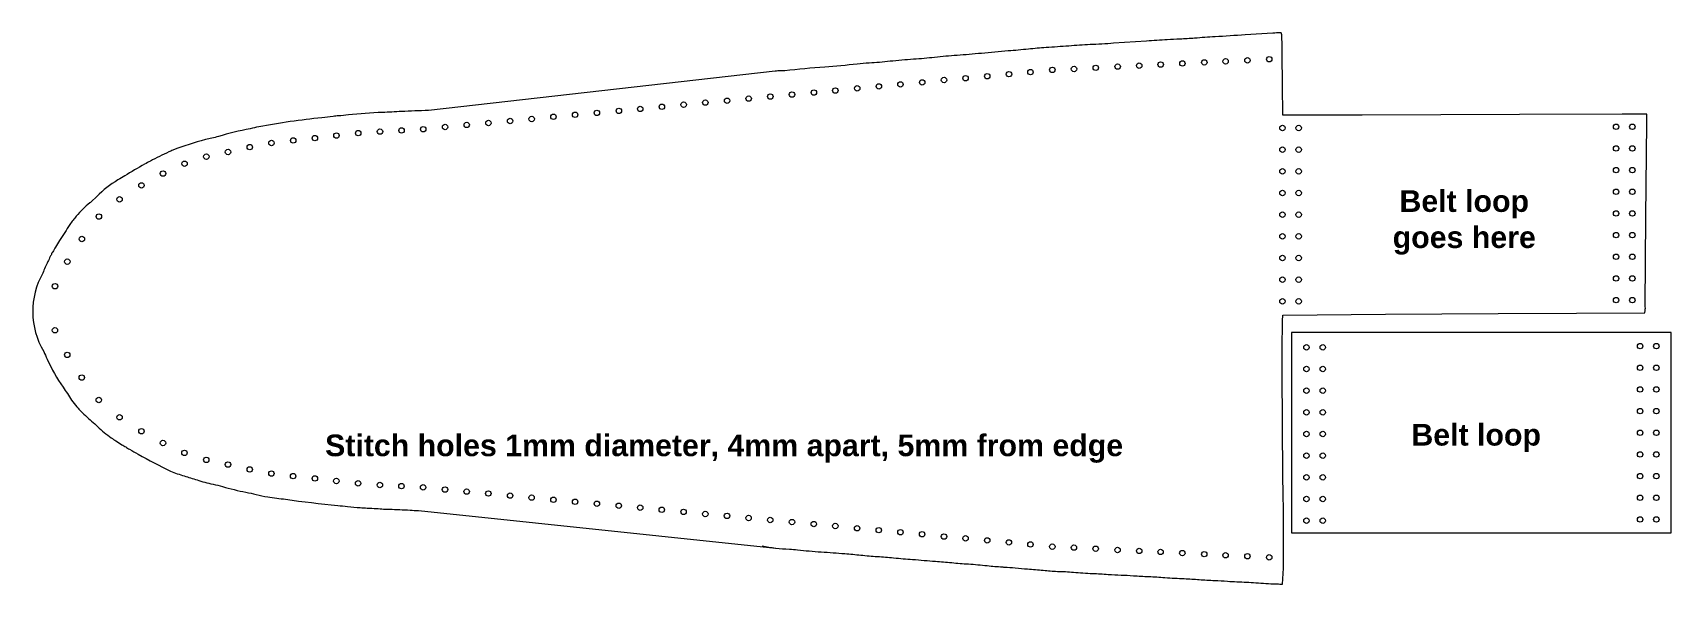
# Model space of a CAD drawing. Header units: millimetres. Extents: x -1 to 301, y -102 to 0.
import ezdxf

# ---------------------------------------------------------------- set-up
doc = ezdxf.new("R2010")
doc.units = ezdxf.units.MM
for name, color, linetype, lineweight, true_color in [('cut', 1, 'Continuous', 25, 0xff0000), ('cut2', 1, 'Continuous', 25, 0xff0000), ('documentation', 5, 'Continuous', 25, 0x0000ff), ('documentation 2', 5, 'Continuous', 25, 0x0000ff), ('holes', 1, 'Continuous', 25, 0xff0000)]:
    doc.layers.add(name, color=color, linetype=linetype, lineweight=lineweight, true_color=true_color)
doc.styles.add('textstyle12', font='')
doc.styles.add('textstyle13', font='')
doc.styles.add('textstyle14', font='')
doc.styles.get('textstyle12').set_extended_font_data('Arial Rounded MT Bold')
doc.styles.get('textstyle13').set_extended_font_data('Arial Rounded MT Bold')
doc.styles.get('textstyle14').set_extended_font_data('Arial Rounded MT Bold')

msp = doc.modelspace()

# ---------------------------------------------------------------- linework, layer by layer
at = {"layer": 'cut', "color": 1, "true_color": 0xff0000, "flags": 128}
msp.add_lwpolyline([(133.5, -94.88, 0.040484), (138.54, -95.47, -0.017122), (140.02, -95.59, 0.009776), (144.4, -95.98, -0.007666), (146.6, -96.14, 0.004929), (148.76, -96.3, -0.004896), (151.72, -96.57, 0.008674), (154.77, -96.83, -0.008691), (157.77, -97.08, 0.008622), (161.25, -97.37, -0.011603), (163.41, -97.54, 0.010448), (165.48, -97.7, -0.008448), (168.47, -97.96, 0.008997), (171.56, -98.21, -0.008651), (175.04, -98.51, 0.017607), (177.82, -98.74, -0.27695), (178.01, -98.77, 0.325642), (178.18, -98.8, -0.025216), (180.2, -98.93, 0.009904), (182.47, -99.12, -0.008439), (185.36, -99.37, 0.01929), (187.96, -99.57, -0.016389), (190.94, -99.74, 0.009019), (194.43, -99.96, -0.010043), (197.34, -100.13, 0.019268), (199.72, -100.25, -0.02024), (201.98, -100.37, 0.010361), (204.81, -100.53, -0.009741), (207.81, -100.71, 0.00738), (211.37, -100.92, -0.010341), (214.12, -101.09, 0.011004), (216.96, -101.26, -0.010412), (219.34, -101.39, 0.013883), (221.08, -101.48, -0.007775), (224.58, -101.69, 0.008624), (228.25, -101.89, -0.030023), (229.22, -101.94, 0.170785), (229.51, -101.92, 0.0225), (229.65, -94.11, 0.010039), (229.62, -86.29, -0.004526), (229.49, -69.24, -0.014467), (229.54, -52.25), (248.49, -52.12), (269.24, -51.99), (283.73, -51.89), (296.32, -51.84), (296.37, -51.42, 0.050854), (296.38, -50.53), (296.5, -34.21), (296.67, -16.77), (296.67, -15.16), (292.12, -15.17), (273.17, -15.23), (244.15, -15.33), (229.53, -15.38), (229.53, -14.76), (229.48, -10.42), (229.41, -3.49, 0.000672), (229.4, -2.23, 0.001672), (229.39, -1.73, 0.003306), (229.38, -1.16, 0.006086), (229.36, -0.85, 0.009919), (229.34, -0.57, 0.018101), (229.32, -0.41, 0.032612), (229.29, -0.27, 0.064594), (229.26, -0.21, 0.180264), (229.19, -0.15, 0.113823), (229.06, -0.14, -0.005229), (227.71, -0.23), (227.71, -0.23), (222.59, -0.55, -0.001586), (217.04, -0.89, 0.004938), (213.27, -1.15, -0.011118), (210.56, -1.32, 0.010129), (208.24, -1.44, -0.001347), (204.38, -1.69), (198.34, -2.09, -0.007168), (193.98, -2.34, 0.0085), (190.07, -2.59, -0.003996), (185.88, -2.88, 0.008744), (182.62, -3.17, -0.00497), (178.9, -3.51, 0.00303), (173.95, -3.95, -0.007066), (169.46, -4.33, 0.008577), (165.32, -4.7, -0.010326), (161.43, -5.04, 0.009209), (157.1, -5.42, -0.011199), (153.23, -5.75, 0.019288), (151.03, -5.93, -0.011273), (145.07, -6.47, 0.007197), (137.71, -7.15, -0.046614), (136.88, -7.19, 0.039931), (135.91, -7.24), (71.96, -14.51, 0.007097), (67.01, -14.68, -0.008584), (63.46, -14.86, 0.020542), (57.2, -15.32, -0.021239), (55.37, -15.5, 0.038349), (54.39, -15.58, -0.003713), (52.32, -15.83, 0.020105), (40.68, -17.5, -0.011251), (39.11, -17.86, 0.022003), (33.23, -19.29, -0.014985), (30.85, -19.88, 0.025494), (24.83, -21.81, -0.022439), (24.08, -22.14, 0.01106), (20.69, -23.84, -0.00407), (19.63, -24.41, 0.014765), (15.96, -26.57, -0.022411), (14.71, -27.31, 0.057616), (10.8, -30.35), (9.77, -31.35, -0.112178), (9.5, -31.54, 0.032785), (7.02, -33.99, -0.009794), (6.43, -34.72, 0.03112), (5.84, -35.55, -0.007336), (3.92, -38.48, 0.020606), (3.21, -39.71, -0.041312), (2.69, -40.59, 0.257831), (2.62, -40.73, -0.407147), (2.52, -40.85, 0.949735), (2.48, -40.91, -0.208293), (2.37, -41.2, 0.061604), (2.2, -41.47, -0.016555), (1.78, -42.39, 0.025392), (0.85, -44.51, 0.26692), (1.01, -58.96, 0.020948), (1.67, -60.41, 0.042817), (4.58, -65.58, -0.01204), (6.16, -67.95, 0.034247), (7.12, -69.22, -0.009368), (7.6, -69.74, 0.026971), (9.86, -71.83, -0.012308), (10.96, -72.85, 0.031809), (13.47, -74.93, -0.002709), (14.33, -75.5, 0.014165), (15.43, -76.19, -0.010569), (16.14, -76.61, 0.009586), (16.85, -77.03, -0.002917), (18.41, -77.94, 0.016294), (24.42, -81.05, 0.030941), (26.92, -81.96, -0.002781), (29.29, -82.69, 0.02612), (32.24, -83.48, -0.017269), (33.99, -83.91, 0.021617), (38.31, -84.97, -0.022461), (40.2, -85.38, 0.024216), (42.33, -85.84, -0.006185), (45.63, -86.27, 0.010621), (55.24, -87.41, -0.010561), (57.06, -87.6, 0.014613), (59.39, -87.81, -0.009481), (60.7, -87.88, 0.007763), (62.4, -87.98, -0.020694), (63.68, -88.07, 0.025889), (64.78, -88.1, -0.009824), (68.58, -88.27, 0.009186), (70.14, -88.36), (136.01, -95.28)], format="xyb", dxfattribs=at)
at = {"layer": 'cut'}
for centre in [(229.47, -17.72), (232.47, -17.72), (291, -17.5), (294, -17.5), (291, -21.5), (294, -21.5), (229.47, -21.72), (232.47, -21.72), (229.47, -25.72), (232.47, -25.72), (291, -25.5), (294, -25.5), (229.47, -29.72), (232.47, -29.72), (291, -29.5), (294, -29.5), (229.47, -33.72), (232.47, -33.72), (291, -33.5), (294, -33.5), (229.47, -37.72), (232.47, -37.72), (291, -37.5), (294, -37.5), (229.47, -41.72), (232.47, -41.72), (291, -41.5), (294, -41.5), (229.47, -45.72), (232.47, -45.72), (291, -45.5), (294, -45.5), (229.47, -49.72), (232.47, -49.72), (291, -49.5), (294, -49.5)]:
    msp.add_circle(centre, 0.5, dxfattribs=at)
at = {"layer": 'cut2'}
for p, q in [((301.17, -55.47), (231.17, -55.47)), ((231.17, -55.47), (231.17, -92.47)), ((301.17, -92.47), (301.17, -55.47)), ((231.17, -92.47), (301.17, -92.47))]:
    msp.add_line(p, q, dxfattribs=at)
for centre in [(233.9, -58.22), (236.9, -58.22), (295.43, -57.99), (298.43, -57.99), (233.9, -62.22), (236.9, -62.22), (295.43, -61.99), (298.43, -61.99), (233.9, -66.22), (236.9, -66.22), (295.43, -65.99), (298.43, -65.99), (295.43, -69.99), (298.43, -69.99), (233.9, -70.22), (236.9, -70.22), (233.9, -74.22), (236.9, -74.22), (295.43, -73.99), (298.43, -73.99), (233.9, -78.22), (236.9, -78.22), (295.43, -77.99), (298.43, -77.99), (295.43, -81.99), (298.43, -81.99), (233.9, -82.22), (236.9, -82.22), (233.9, -86.22), (236.9, -86.22), (295.43, -85.99), (298.43, -85.99), (233.9, -90.22), (236.9, -90.22), (295.43, -89.99), (298.43, -89.99)]:
    msp.add_circle(centre, 0.5, dxfattribs=at)
at = {"layer": 'holes'}
for centre in [(199.08, -6.39), (203.06, -6.22), (207.01, -6.02), (211.02, -5.81), (215.06, -5.62), (218.99, -5.42), (223.02, -5.24), (227.04, -5.03), (163.03, -9.31), (167.06, -8.87), (171.03, -8.54), (175.03, -8.16), (179.04, -7.79), (183, -7.41), (187.04, -7), (191.03, -6.83), (195.04, -6.62), (131.03, -12.3), (135.02, -11.92), (139.02, -11.55), (143.05, -11.18), (147.02, -10.82), (151.04, -10.4), (155.04, -10.05), (159.03, -9.68), (99.03, -15.29), (103.04, -14.93), (107.09, -14.56), (111.03, -14.21), (115.02, -13.81), (119.04, -13.42), (123.04, -13.04), (127.05, -12.69), (63.03, -18.39), (67.01, -18.18), (71, -17.95), (75.04, -17.55), (79.03, -17.16), (83.03, -16.81), (87.04, -16.43), (91.01, -16.06), (95.03, -15.66), (39.02, -21.26), (43.02, -20.5), (47.03, -20.03), (51.03, -19.59), (55, -19.12), (59.02, -18.68), (26.99, -24.32), (31.01, -23.02), (35.01, -22.16), (23.02, -26.13), (19.05, -28.32), (15.01, -30.89), (11.19, -34.07), (8.05, -38.22), (5.37, -42.41), (3.1, -46.94), (3.09, -55.07), (5.36, -59.61), (8.04, -63.8), (11.18, -67.94), (15, -71.13), (19.04, -73.7), (23.01, -75.88), (26.98, -77.7), (31, -79), (35, -79.85), (39.01, -80.76), (43.01, -81.51), (47.02, -81.99), (51.02, -82.42), (54.99, -82.9), (59.01, -83.33), (63.02, -83.63), (67, -83.84), (70.99, -84.07), (75.03, -84.47), (79.02, -84.85), (83.02, -85.2), (87.03, -85.59), (91, -85.96), (95.02, -86.36), (99.02, -86.73), (103.03, -87.09), (107.08, -87.46), (111.02, -87.81), (115.01, -88.21), (119.03, -88.6), (123.03, -88.98), (127.04, -89.33), (131.02, -89.72), (135.01, -90.1), (139.02, -90.47), (143.04, -90.84), (147.01, -91.2), (151.03, -91.62), (155.03, -91.97), (159.02, -92.34), (163.02, -92.71), (167.05, -93.14), (171.02, -93.48), (175.02, -93.86), (179.03, -94.23), (183, -94.61), (187.03, -95.01), (191.02, -95.19), (195.03, -95.4), (199.07, -95.63), (203.05, -95.8), (207, -95.99), (211.01, -96.2), (215.05, -96.4), (218.98, -96.6), (223.01, -96.78), (227.03, -96.99)]:
    msp.add_circle(centre, 0.5, dxfattribs=at)

# ---------------------------------------------------------------- texts
at = {"layer": 'documentation', "color": 5, "true_color": 0x0000ff, "insert": (263, -33.5), "char_height": 2, "attachment_point": 5, "style": 'textstyle13'}
msp.add_mtext('\\P\\H4;Belt loop\\Pgoes here', dxfattribs=at)
at = {"layer": 'documentation', "insert": (265.2, -74.96), "char_height": 2, "attachment_point": 5, "style": 'textstyle12'}
msp.add_mtext('\\H4;Belt loop', dxfattribs=at)
at = {"layer": 'documentation 2', "insert": (126.5, -76.93), "char_height": 2, "attachment_point": 5, "style": 'textstyle14'}
msp.add_mtext('\\H4;Stitch holes 1mm diameter, 4mm apart, 5mm from edge', dxfattribs=at)

doc.saveas('drawing.dxf')
